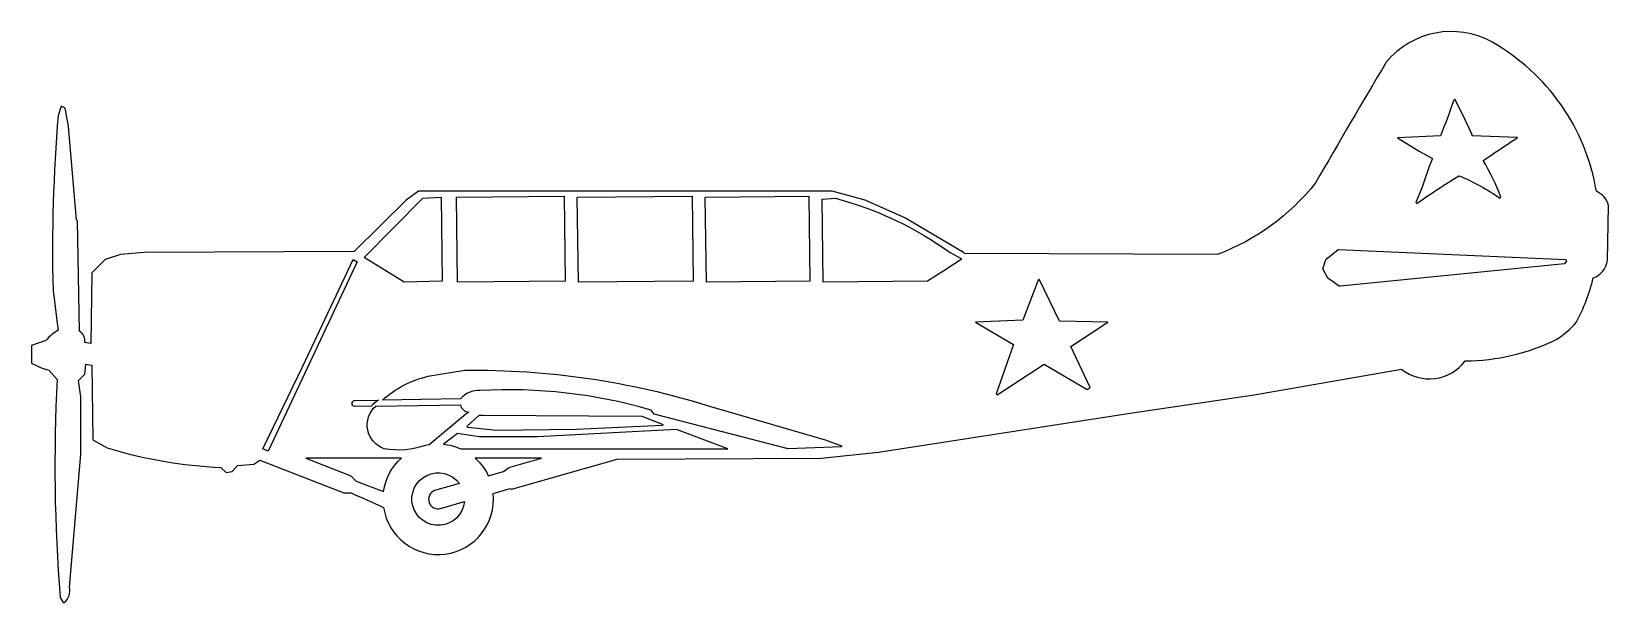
# Model space of a CAD drawing. Extents: x 0.14 to 2.7, y 0.03 to 0.96.
import ezdxf

# ---------------------------------------------------------------- set-up
doc = ezdxf.new("R2010")
doc.units = 0
doc.linetypes.add('0', pattern=[0])
doc.layers.add('1', color=7, linetype='0')

msp = doc.modelspace()

# ---------------------------------------------------------------- linework, layer by layer
at = {"layer": '1'}
for points in [[(2.650912, 0.48926, 0.061287), (2.678681, 0.561918, 0.275982), (2.701707, 0.590563), (2.703333, 0.68, 0.231521), (2.683634, 0.703093, 0.226773), (2.513502, 0.946216, 0.36117), (2.341666, 0.913332, 0.004594), (2.226667, 0.716667, -0.135656), (2.066667, 0.6), (1.655, 0.601667), (1.653333, 0.603333), (1.558333, 0.66), (1.493333, 0.688333), (1.44, 0.703333), (0.766667, 0.703333), (0.746667, 0.688333), (0.661667, 0.605), (0.32, 0.603333), (0.281667, 0.6), (0.256667, 0.591667), (0.235, 0.57), (0.233333, 0.455), (0.223333, 0.456667, 0.276984), (0.215, 0.475), (0.211667, 0.655), (0.21, 0.656667), (0.196667, 0.808333), (0.191667, 0.838333), (0.185, 0.841667), (0.18, 0.826667, 0.026561), (0.171667, 0.541667), (0.178333, 0.488333), (0.18, 0.476667, 0.082762), (0.16, 0.46), (0.136667, 0.451667), (0.136667, 0.423333, 0.07107), (0.165, 0.411667), (0.178333, 0.396667, 0.033007), (0.183333, 0.041666), (0.188333, 0.033333), (0.19, 0.033333, 0.295732), (0.198333, 0.058333), (0.216667, 0.275), (0.216667, 0.368333), (0.213333, 0.395), (0.223333, 0.405), (0.225, 0.421667), (0.235, 0.42), (0.236667, 0.298333), (0.26, 0.285, 0.061939), (0.445, 0.253333), (0.453333, 0.245), (0.463333, 0.246667), (0.471667, 0.256667), (0.498333, 0.258333), (0.508333, 0.265), (0.645, 0.211667), (0.656667, 0.211667, -0.010672), (0.709693, 0.188096, 0.979506), (0.888007, 0.211009), (0.915956, 0.219044, 0.414239), (0.92, 0.218333), (1.09, 0.266667), (1.421667, 0.268333), (1.515, 0.278333), (1.925, 0.341667), (2.126667, 0.371667), (2.366667, 0.413333, 0.423079), (2.47, 0.426667, 0.112905), (2.619437, 0.462197, 0.064034)], [(2.4, 0.71), (2.39, 0.685), (2.391667, 0.683333, -0.017557), (2.46, 0.728333, -0.058821), (2.526667, 0.691667), (2.528333, 0.693333, 0.044519), (2.499331, 0.753256), (2.513259, 0.762541, -0.000002), (2.555042, 0.790396), (2.481667, 0.793333), (2.481667, 0.795), (2.466667, 0.826667), (2.453333, 0.853333), (2.451667, 0.851667, -0.009196), (2.43, 0.793333), (2.36, 0.79), (2.395, 0.768333), (2.416667, 0.756667), (2.411667, 0.743333)], [(1.621667, 0.573333), (1.595, 0.556667), (1.425, 0.555), (1.423333, 0.69), (1.445, 0.691667, -0.092616), (1.631667, 0.603333), (1.65, 0.593333), (1.65, 0.591667)], [(0.866667, 0.378333, 0.245574), (0.835, 0.365), (0.707943, 0.36303, -0.126231), (0.781667, 0.401667), (0.841667, 0.411667, -0.078445), (1.24, 0.353333), (1.428333, 0.298333), (1.455, 0.288333), (1.455, 0.286667), (1.368333, 0.283333), (1.15, 0.34), (1.145, 0.346667, 0.085842)], [(0.662591, 0.35266, -0.876216), (0.662591, 0.362327), (0.701324, 0.362927, 0.051044), (0.689649, 0.352938)], [(0.696787, 0.353041), (0.834925, 0.355035, 0.33469), (0.848333, 0.343333), (0.843333, 0.34), (0.784055, 0.290082), (0.778148, 0.289178, -0.131747), (0.710854, 0.283774, -0.576072)], [(0.806951, 0.291046, -0.093934), (0.835683, 0.283333), (1.27, 0.283333), (1.186667, 0.315), (0.96, 0.303333), (0.865, 0.303333), (0.83, 0.308333)], [(0.738747, 0.268333), (0.583333, 0.268333), (0.656466, 0.239776), (0.665183, 0.230742), (0.709618, 0.213934, -0.181791)], [(0.880099, 0.239815), (0.905, 0.246667), (0.913333, 0.253333), (0.966667, 0.268333), (0.858658, 0.268333, -0.10781)], [(0.841224, 0.19756, -5.453172), (0.833246, 0.226923), (0.792343, 0.215669, 0.929654), (0.80257, 0.186448)]]:
    msp.add_lwpolyline(points, format="xyb", close=True, dxfattribs=at)
for points in [[(0.803333, 0.693333), (0.805, 0.556667), (0.743333, 0.555), (0.678333, 0.595), (0.773333, 0.691667)], [(1.003333, 0.695), (1.005, 0.556667), (0.83, 0.555), (0.828333, 0.693333)], [(1.211667, 0.695), (1.213333, 0.556667), (1.026667, 0.555), (1.025, 0.693333)], [(1.401667, 0.695), (1.403333, 0.556667), (1.235, 0.555), (1.233333, 0.693333)], [(0.666667, 0.588333), (0.521667, 0.28), (0.513333, 0.283333), (0.578333, 0.418333), (0.66, 0.591667)], [(2.631667, 0.585), (2.266667, 0.548333), (2.265, 0.548333), (2.246667, 0.561667), (2.238333, 0.576667), (2.243333, 0.591667), (2.263333, 0.608333), (2.633333, 0.591667), (2.635, 0.59)], [(1.735, 0.453333), (1.706667, 0.373333), (1.708333, 0.371667), (1.785, 0.421667), (1.855, 0.38), (1.86, 0.383333), (1.828333, 0.45), (1.888333, 0.49), (1.81, 0.491667), (1.776667, 0.56), (1.775, 0.558333), (1.75, 0.493333), (1.673333, 0.49)], [(1.163333, 0.321667), (1.023333, 0.315), (0.893333, 0.313333), (0.846667, 0.318333), (0.845, 0.32), (0.865, 0.338333), (0.871667, 0.338333), (1.13, 0.336667), (1.165, 0.323333)]]:
    msp.add_lwpolyline(points, close=True, dxfattribs=at)

doc.saveas('drawing.dxf')
